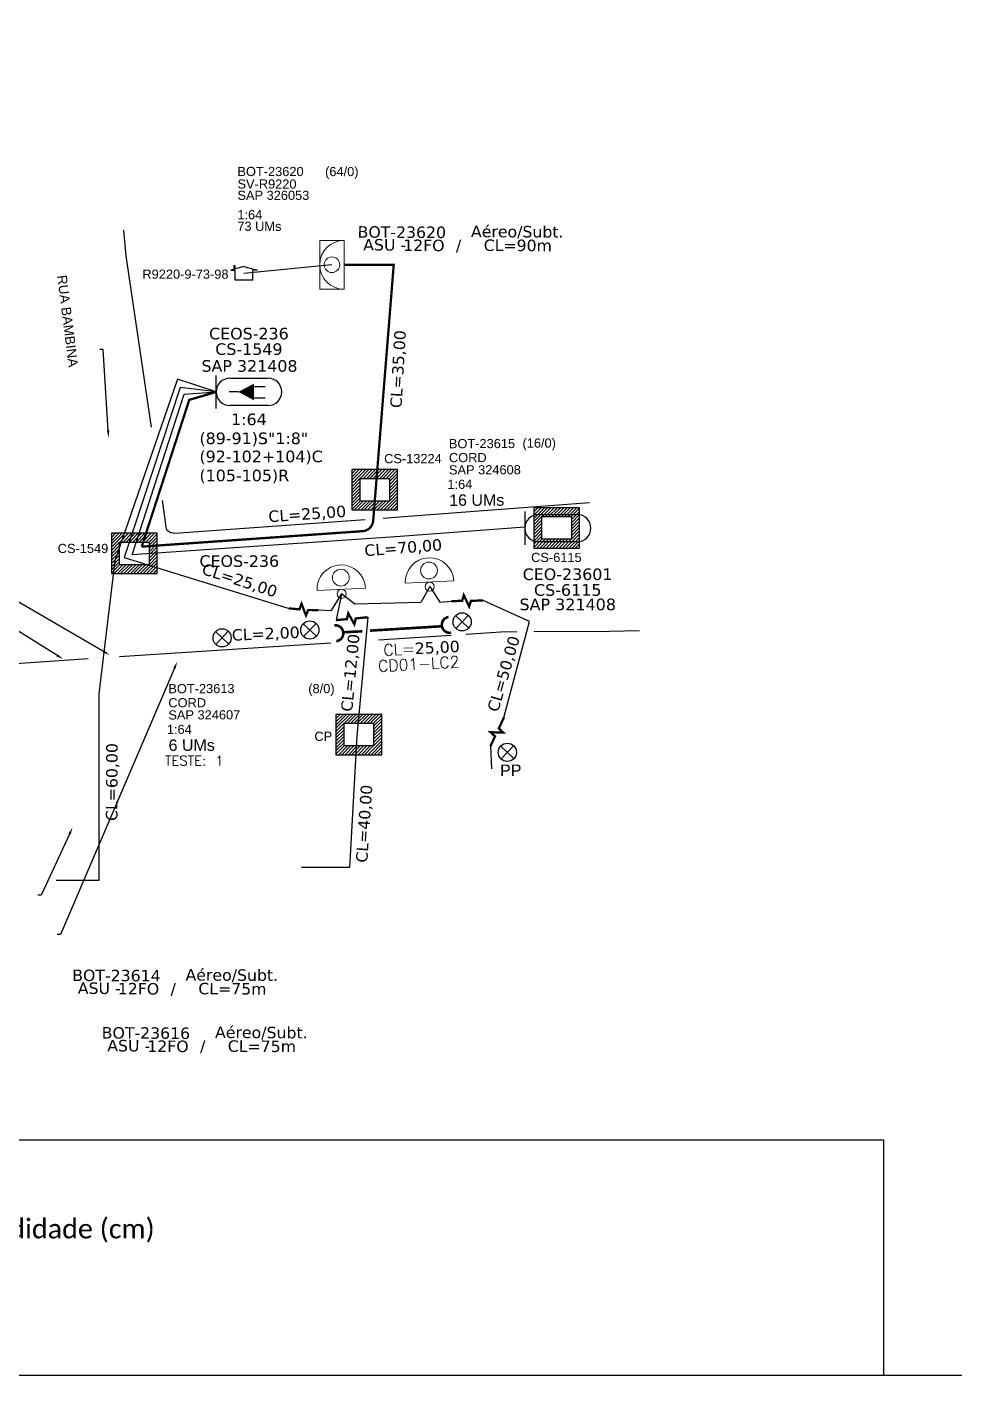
# Model space of a CAD drawing. Extents: x -89 to 749, y 705 to 1299.
# Drawn here: x 60.1 to 252.3, y 705 to 984.3 of the extents above; entities that cross this region are included whole.
import ezdxf
from ezdxf import colors
from ezdxf.entities.mleader import LeaderData, LeaderLine
from ezdxf.enums import TextEntityAlignment as Align
from ezdxf.math import Vec2, Vec3

# ---------------------------------------------------------------- set-up
doc = ezdxf.new("R2010")
doc.units = 0
for name, color, linetype in [('10.1-Caixas Subterrâneas', 5, 'Continuous'), ('20.4-CEOS', 1, 'Continuous'), ('20.5-CEO', 1, 'Continuous'), ('CAP a instalar', 1, 'Continuous'), ('celulas gpon', 7, 'Continuous'), ('label_cabos', 7, 'Continuous'), ('Legenda', 1, 'Continuous'), ('locais', 7, 'Continuous'), ('locais legendas', 7, 'Continuous'), ('QUADRA', 7, 'Continuous'), ('Segmento de Logradouro Texto', 238, 'Continuous'), ('Subida Lateral', 5, 'Continuous'), ('Surveys Casinhas', 7, 'Continuous')]:
    doc.layers.add(name, color=color, linetype=linetype)
for name, color, linetype, lineweight in [("20.0-LEGENDA DOS CDO'S", 1, 'Continuous', 0), ('20.1-CDO_INTERIOR', 1, 'Continuous', 0), ('20.2-CDO_POSTE', 1, 'Continuous', 5), ('20.6-CORDOALHA_SUPORTE', 7, 'Continuous', 25), ('CORDOALHA_SUPORTE', 7, 'Continuous', 25), ('Segmento Logradouro Texto', 7, 'Continuous', 0)]:
    doc.layers.add(name, color=color, linetype=linetype, lineweight=lineweight)
doc.layers.add('EXTRA', color=50, linetype='Continuous', plot=False)
doc.styles.add('ARIAL', font='arial.ttf')
doc.styles.add('DIGICADE', font='arial.ttf')
doc.styles.add('ROMANS', font='romans')
doc.styles.add('siredit', font='verdana.ttf')
doc.styles.get("Standard").update_dxf_attribs({"font": 'arial.ttf'})
doc.styles.add('WMF-Calibri0', font='calibri.ttf')
doc.linetypes.add('FENCELINE1', pattern='A,0.25,-0.1,[133,ltypeshp.shx,S=0.1,R=0,X=-0.1,Y=0],-0.1,1', length=1.45)

# ---------------------------------------------------------------- blocks, each defined once
blk = doc.blocks.new('*X58')
at = {"color": 0, "linetype": 'Continuous'}
for p, q in [((-1.25, 0.34099), (-0.49099, 1.1)), ((-1.25, 0.517767), (-0.667767, 1.1)), ((-1.25, 0.694544), (-0.844544, 1.1)), ((-1.25, 0.87132), (-1.02132, 1.1)), ((-1.25, 1.048097), (-1.198097, 1.1)), ((-0.789214, 0.625), (-0.314214, 1.1)), ((-0.612437, 0.625), (-0.137437, 1.1)), ((-0.43566, 0.625), (0.03934, 1.1)), ((-0.258883, 0.625), (0.216117, 1.1)), ((-0.082107, 0.625), (0.392893, 1.1)), ((0.09467, 0.625), (0.56967, 1.1)), ((0.271447, 0.625), (0.746447, 1.1)), ((0.448223, 0.625), (0.923223, 1.1)), ((0.625, 0.625), (1.1, 1.1)), ((0.801777, 0.625), (1.25, 1.073223)), ((0.8035, 0.449947), (1.25, 0.896447)), ((-1.25, 0.164214), (-0.8035, 0.610714)), ((-1.25, -0.012563), (-0.8035, 0.433937)), ((-1.25, -0.18934), (-0.8035, 0.25716)), ((-1.25, -0.366117), (-0.8035, 0.080383)), ((0.8035, 0.27317), (1.25, 0.71967)), ((0.8035, 0.096393), (1.25, 0.542893)), ((0.8035, -0.080383), (1.25, 0.366117)), ((0.8035, -0.25716), (1.25, 0.18934)), ((0.8035, -0.433937), (1.25, 0.012563)), ((-1.25, -0.542893), (-0.8035, -0.096393)), ((-1.25, -0.71967), (-0.8035, -0.27317)), ((-1.25, -0.896447), (-0.8035, -0.449947)), ((-1.25, -1.073223), (-0.801777, -0.625)), ((-1.1, -1.1), (-0.625, -0.625)), ((-0.923223, -1.1), (-0.448223, -0.625)), ((-0.746447, -1.1), (-0.271447, -0.625)), ((-0.56967, -1.1), (-0.09467, -0.625)), ((-0.392893, -1.1), (0.082107, -0.625)), ((-0.216117, -1.1), (0.258883, -0.625)), ((-0.03934, -1.1), (0.43566, -0.625)), ((0.137437, -1.1), (0.612437, -0.625)), ((0.314214, -1.1), (0.789214, -0.625)), ((0.49099, -1.1), (1.25, -0.34099)), ((0.667767, -1.1), (1.25, -0.517767)), ((0.8035, -0.610714), (1.25, -0.164214)), ((0.844544, -1.1), (1.25, -0.694544)), ((1.02132, -1.1), (1.25, -0.87132)), ((1.198097, -1.1), (1.25, -1.048097))]:
    blk.add_line(p, q, dxfattribs=at)
blk = doc.blocks.new('MANHOLE_MQ')
at = {"color": 0, "linetype": 'Continuous'}
for p, q in [((0.00000623, 0.00000569), (-0.00000627, 0.00000569)), ((-0.00000627, 0.00000569), (-0.00000627, -0.00000531)), ((0.00000623, -0.00000531), (0.00000623, 0.00000569)), ((-0.00000404, 0.00000331), (0.00000399, 0.00000331)), ((-0.00000404, -0.00000294), (-0.00000404, 0.00000331)), ((0.00000399, 0.00000331), (0.00000399, -0.00000294)), ((0.00000399, -0.00000294), (-0.00000404, -0.00000294)), ((0.00000399, -0.00000294), (0.00000399, -0.00000294)), ((-0.00000627, -0.00000531), (0.00000623, -0.00000531))]:
    blk.add_line(p, q, dxfattribs=at)
at = {"color": 0, "linetype": 'Continuous', "xscale": 5e-06, "yscale": 5e-06, "zscale": 1e-05}
blk.add_blockref('*X58', (-0.00000002, 0.00000019), dxfattribs=at)
blk = doc.blocks.new('*U69')
at = {"color": 0}
blk.add_line((2.14, -0.58), (-2.1, -0.68), dxfattribs=at)
for centre, radius in [((0, 0.38), 0.733), ((0.03, -1.03), 0.393)]:
    blk.add_circle(centre, radius, dxfattribs=at)
blk.add_arc((0.02, -0.63), 2.12, 1.3782, 181.3782, dxfattribs=at)
blk = doc.blocks.new('Inst CDOE-8 CAIXA DIST OPT CDOE 48F_8D C_SPL OPTAP')
at = {"layer": "20.0-LEGENDA DOS CDO'S", "color": 0}
for tag, p, style, flags in [('ID_ATIVIDADE', (0.12, 6.47), 'ARIAL', 3), ('FATOR', (7.92, 6.47), 'ARIAL', 1), ('QTDE', (0.23, -0.97), 'DIGICADE', 3)]:
    blk.add_attdef(tag, p, '', height=0.8, rotation=0.118, dxfattribs=dict(at, style=style, flags=flags))
at = {"layer": "20.0-LEGENDA DOS CDO'S", "color": 0, "style": 'ARIAL'}
for tag, p, height in [('FID', (0.12, 5.25), 0.8), ('CORDOALHA', (0.12, 4.02), 0.8), ('SAP', (0.12, 2.96), 0.8), ('1:XX', (-0.01, 1.7), 0.8), ('UMS', (0.14, 0.22), 1)]:
    blk.add_attdef(tag, p, '', height=height, rotation=0.118, dxfattribs=at)
blk.add_attdef('FIBRAS_UTILIZADAS', text='', height=0.8, rotation=0.118, dxfattribs=at).set_placement((13.48, 5.26), align=Align.CENTER)
blk = doc.blocks.new('Teste  FTTH')
at = {"color": 0, "lineweight": 0, "style": 'ROMANS'}
for tag, p in [('TESTE', (-2.302, -0.29)), ('QTDE', (0.212, -0.29))]:
    blk.add_attdef(tag, p, '', height=0.48, dxfattribs=at)
for tag, p, flags in [('FID', (-2.227, -1.253), 1), ('FATOR', (-2.227, -2.028), 3), ('ID_ATIVIDADE', (-2.227, -2.716), 3)]:
    blk.add_attdef(tag, p, '', height=0.48, dxfattribs=dict(at, flags=flags))
blk = doc.blocks.new('Inst CORD BENZINAL 4.55MM 3F')
at = {"color": 0, "lineweight": 0, "style": 'ROMANS'}
blk.add_attdef('FID', (-19.18, -2.21), '', height=1, dxfattribs=at)
blk.add_attdef('LANCE', text='', height=1, dxfattribs=at).set_placement((-0.54, -2.21), align=Align.RIGHT)
at = {"color": 0, "lineweight": 0, "style": 'ROMANS', "flags": 3}
for tag, p in [('FATOR', (-5.2, -4.44)), ('ID_ATIVIDADE', (-5.2, -6.67))]:
    blk.add_attdef(tag, p, '', height=1, dxfattribs=at)
at = {"layer": 'label_cabos', "color": 0, "style": 'siredit'}
blk.add_attdef('QTDE', (-0.54, -2.21), '', height=1, rotation=359.69, dxfattribs=at)
blk = doc.blocks.new('LEGENDA DOS CABOS')
at = {"layer": 'EXTRA', "color": 0, "style": 'siredit'}
for tag, p in [('ID', (4.6, 0.97)), ('XX', (9.03, 0.97))]:
    blk.add_attdef(tag, text='', height=0.48, rotation=359.69, dxfattribs=at).set_placement(p, align=Align.MIDDLE_CENTER)
at = {"layer": 'Legenda', "color": 0, "style": 'siredit'}
for tag, p in [('TIPO_CABO', (1.31, 0)), ('CABO', (4.69, -0.05)), ('/', (6.81, -0.05)), ('METROS', (10.03, -0.05))]:
    blk.add_attdef(tag, text='', height=0.8, rotation=359.69, dxfattribs=at).set_placement(p, align=Align.MIDDLE_CENTER)
blk = doc.blocks.new('Inst CDOE-16 CAIXA DIST OPT CDOE 48F_16D C_SPL_2_1_8')
at = {"layer": "20.0-LEGENDA DOS CDO'S", "color": 0}
for tag, p, style, flags in [('ID_ATIVIDADE', (0.12, 6.47), 'ARIAL', 3), ('FATOR', (7.92, 6.47), 'ARIAL', 1), ('QTDE', (0.1, -1.17), 'DIGICADE', 3)]:
    blk.add_attdef(tag, p, '', height=0.8, rotation=0.118, dxfattribs=dict(at, style=style, flags=flags))
at = {"layer": "20.0-LEGENDA DOS CDO'S", "color": 0, "style": 'ARIAL'}
for tag, p, height in [('FID', (0.12, 5.25), 0.8), ('CORDOALHA', (0.12, 4.02), 0.8), ('SAP', (0.12, 2.96), 0.8), ('1:XX', (-0.01, 1.7), 0.8), ('UMS', (0.14, 0.22), 1)]:
    blk.add_attdef(tag, p, '', height=height, rotation=0.118, dxfattribs=at)
blk.add_attdef('FIBRAS_UTILIZADAS', text='', height=0.8, rotation=0.118, dxfattribs=at).set_placement((8.08, 5.26), align=Align.CENTER)

msp = doc.modelspace()

# ---------------------------------------------------------------- linework, layer by layer
msp.add_lwpolyline([(-89.32, 705.02), (749.25, 705.02), (749.25, 1299.02), (-89.32, 1299.02), (-89.32, 705.02)])
at = {"color": 4}
msp.add_lwpolyline([(123.34, 935.02), (105.11, 933.23)], dxfattribs=at)
at = {"color": 7}
for points in [[(-89.24, 753.78), (237.71, 753.78)], [(237.71, 753.78), (237.71, 705.02)]]:
    msp.add_lwpolyline(points, dxfattribs=at)
at = {"layer": '20.1-CDO_INTERIOR', "color": 10, "lineweight": 18}
msp.add_lwpolyline([(120.82, 929.97), (120.81, 940.07), (125.86, 940.07), (125.86, 929.98)], close=True, dxfattribs=at)
msp.add_circle((123.34, 935.02), 1.62, dxfattribs=at)
msp.add_arc((125.86, 935.02), 5.05, 90.0276, 270.0276, dxfattribs=at)
at = {"layer": '20.4-CEOS', "color": 5}
for p, q in [((102.17, 911.51), (110.11, 911.51)), ((110.11, 905.85), (102.17, 905.85))]:
    msp.add_line(p, q, dxfattribs=at)
for points in [[(99.34, 905.27), (99.34, 912.1)], [(103.95, 908.68), (102.04, 908.68)], [(107.08, 909.81), (109.49, 909.81)], [(107.08, 907.45), (109.49, 907.45)]]:
    msp.add_lwpolyline(points, dxfattribs=at)
msp.add_lwpolyline([(103.95, 908.68, 0, 3.49, 0), (107.22, 908.68, 3.49, 3.49, 0)], format="xyseb", dxfattribs=at)
for centre, start, end in [((102.17, 908.68), 90, 270), ((110.11, 908.68), 270, 90)]:
    msp.add_arc(centre, 2.83, start, end, dxfattribs=at)
at = {"layer": '20.5-CEO', "color": 7}
for p, q in [((166.19, 883.3), (174.16, 883.3)), ((174.16, 877.62), (166.19, 877.62))]:
    msp.add_line(p, q, dxfattribs=at)
msp.add_lwpolyline([(163.35, 883.89), (163.35, 877.03)], dxfattribs=at)
for centre, start, end in [((166.19, 880.46), 90, 270), ((174.16, 880.46), 270, 90)]:
    msp.add_arc(centre, 2.84, start, end, dxfattribs=at)
at = {"layer": 'CAP a instalar', "color": 10, "ltscale": 5, "const_width": 0.475}
msp.add_lwpolyline([(99.34, 908.68), (93.77, 907.03), (83.92, 876.63), (83.92, 876.63, 0.019305), (83.92, 876.63), (129.72, 879.84, 0.393281), (131.92, 882.21), (136.16, 935.02), (125.86, 935.02)], format="xyb", dxfattribs=at)
at = {"layer": 'CAP a instalar', "color": 8, "ltscale": 5}
for points in [[(99.34, 908.68), (91.35, 911.3), (78.37, 873.71), (75.02, 846.11), (75.06, 807.49), (66.22, 807.49)], [(125.33, 866.87), (124.21, 861.41), (124.21, 861.41)], [(143.62, 868.35), (145.73, 865.16), (148.08, 865.34)], [(159.01, 841.27), (159.01, 841.27), (164.3, 861.13), (154.68, 865.48)], [(130.79, 862), (128.53, 837.4), (128.53, 837.4), (126.99, 810.18), (117.03, 810.18)]]:
    msp.add_lwpolyline(points, dxfattribs=at)
at = {"layer": 'CAP a instalar', "color": 7, "ltscale": 5}
for points in [[(99.34, 908.68), (91.89, 909.62), (80.28, 874.41), (114.46, 863.84)], [(163.33, 880.69), (137.51, 878.71), (81.95, 874.93), (92.72, 908.2), (99.34, 908.68)]]:
    msp.add_lwpolyline(points, dxfattribs=at)
at = {"layer": 'CAP a instalar', "color": 7, "linetype": 'FENCELINE1', "ltscale": 5}
for points in [[(125.33, 866.87), (123.11, 863.35)], [(143.62, 868.35), (143.62, 868.35), (141.79, 865.08), (128.07, 864.72), (125.33, 866.87)], [(123.11, 863.35), (120.54, 863.49)]]:
    msp.add_lwpolyline(points, dxfattribs=at)
at = {"layer": 'CAP a instalar', "ltscale": 5}
msp.add_lwpolyline([(130.79, 862), (130.79, 862)], dxfattribs=at)
at = {"layer": 'CAP a instalar', "color": 8, "linetype": 'FENCELINE1', "ltscale": 5}
msp.add_lwpolyline([(156.21, 835.29), (156.46, 830.58)], dxfattribs=at)
at = {"layer": 'CORDOALHA_SUPORTE', "const_width": 0.535}
for points in [[(124.26, 857.05, 1), (123.86, 860.33)], [(147.49, 862.05, 1), (148.06, 858.8)]]:
    msp.add_lwpolyline(points, format="xyb", dxfattribs=at)
for points in [[(146.15, 860.14), (131.22, 859.23)], [(129.65, 859.09), (125.7, 858.89)]]:
    msp.add_lwpolyline(points, dxfattribs=at)
at = {"layer": 'locais', "color": 1}
for p, q in [((117.4, 860.66), (120.15, 858.09)), ((120.06, 860.74), (117.49, 858)), ((148.97, 862.34), (151.72, 859.77)), ((151.63, 862.42), (149.06, 859.68)), ((99.21, 859.03), (101.95, 856.46)), ((101.87, 859.12), (99.3, 856.37)), ((158.33, 835.31), (161.08, 832.74)), ((160.99, 835.4), (158.42, 832.65))]:
    msp.add_line(p, q, dxfattribs=at)
for centre in [(150.34, 861.05), (118.77, 859.37), (100.58, 857.74), (159.71, 834.02)]:
    msp.add_circle(centre, 1.88, dxfattribs=at)
at = {"layer": 'QUADRA', "color": 4}
for points in [[(80.11, 942.16), (80.64, 936.91), (85.89, 901.36)], [(88.13, 886.18), (89.01, 880.25), (89.73, 879.6), (90.81, 879.4), (130.23, 882.27)], [(133.96, 882.53), (138.24, 882.89), (176.72, 885.8)], [(148.05, 858.22), (132.99, 857.25)], [(161.71, 858.95), (159.36, 858.96), (151.2, 858.42)], [(180.98, 859.08), (165.18, 858.98)], [(187.14, 859.17), (180.98, 859.08)], [(123.1, 856.62), (113.4, 856.01), (79.33, 853.78)], [(72.84, 853.36), (58.85, 852.44), (21.75, 849.89), (10.36, 849.1)]]:
    msp.add_lwpolyline(points, dxfattribs=at)
at = {"layer": 'Subida Lateral', "color": 5, "const_width": 0.475}
for points in [[(148.08, 865.34), (150.34, 865.4), (150.68, 866.59), (151.79, 864.23), (152.17, 865.41), (154.68, 865.48)], [(114.46, 863.84), (116.61, 863.64), (117.05, 864.8), (117.97, 862.37), (118.44, 863.51), (120.54, 863.49)], [(124.21, 861.41), (126.46, 861.62), (126.73, 862.84), (128, 860.56), (128.29, 861.77), (130.79, 862)], [(156.21, 835.29), (157.16, 837.34), (156.24, 838.18), (158.85, 838.13), (157.95, 838.99), (159.01, 841.27)]]:
    msp.add_lwpolyline(points, dxfattribs=at)
at = {"layer": 'Surveys Casinhas'}
for p, q in [((105.11, 934.68), (102.39, 933.89)), ((102.39, 933.89), (103.24, 933.89)), ((103, 934.8), (103, 934.08)), ((103.28, 934.8), (103, 934.8)), ((103.24, 933.89), (103.24, 931.93)), ((103.28, 934.16), (103.28, 934.8)), ((105.11, 934.68), (107.84, 933.88)), ((107.84, 933.88), (106.98, 933.88)), ((106.98, 931.93), (106.98, 933.87)), ((103.24, 931.93), (106.98, 931.93))]:
    msp.add_line(p, q, dxfattribs=at)

# ---------------------------------------------------------------- block references
at = {"layer": '10.1-Caixas Subterrâneas', "color": 30, "xscale": 759613.1723560115, "yscale": 759613.1723560115, "zscale": 759613.1723560115}
for p, rotation in [((132.2, 888.55), 180.0000000000628), ((169.91, 880.67), 180.0000000000628), ((82.37, 875.36), 180.0000000000629), ((128.91, 837.86), 180.0000000000626)]:
    msp.add_blockref('MANHOLE_MQ', p, dxfattribs=dict(at, rotation=rotation))
at = {"layer": "20.0-LEGENDA DOS CDO'S", "color": 7, "lineweight": 0}
ref = msp.add_blockref('Inst CDOE-16 CAIXA DIST OPT CDOE 48F_16D C_SPL_2_1_8', (147.32, 884.56), dxfattribs=dict(at, xscale=2.375368153373774, yscale=2.375368153373774, zscale=2.375368153373774))
ref.add_attrib('FID', 'BOT-23615', (147.6, 897.02), dxfattribs={"color": 0, "height": 1.9, "rotation": 0.118, "style": 'ARIAL'})
ref.add_attrib('CORDOALHA', 'CORD', (147.61, 894.12), dxfattribs={"color": 0, "height": 1.9, "rotation": 0.118, "style": 'ARIAL'})
ref.add_attrib('SAP', 'SAP 324608', (147.61, 891.59), dxfattribs={"color": 0, "height": 1.9, "rotation": 0.118, "style": 'ARIAL'})
ref.add_attrib('1:XX', '1:64', (147.29, 888.6), dxfattribs={"color": 0, "height": 1.9, "rotation": 0.118, "style": 'ARIAL'})
ref.add_attrib('UMS', '16 UMs', (147.65, 885.08), dxfattribs={"color": 0, "height": 2.375, "rotation": 0.118, "style": 'ARIAL'})
ref.add_attrib('FIBRAS_UTILIZADAS', '(16/0)', dxfattribs={"color": 0, "height": 1.9, "rotation": 0.118, "style": 'ARIAL'}).set_placement((166.32, 897.14), align=Align.CENTER)
at = {"layer": "20.0-LEGENDA DOS CDO'S", "color": 7, "lineweight": 0, "xscale": 2.375368153373774, "yscale": 2.375368153373774, "zscale": 2.375368153373774}
msp.add_blockref('Inst CDOE-8 CAIXA DIST OPT CDOE 48F_8D C_SPL OPTAP', (89.16, 833.79), dxfattribs=at).add_auto_attribs({'FID': 'BOT-23613', 'CORDOALHA': 'CORD', 'SAP': 'SAP 324607', '1:XX': '1:64', 'UMS': '6 UMs', 'FIBRAS_UTILIZADAS': '(8/0)'})
at = {"layer": "20.0-LEGENDA DOS CDO'S", "color": 7, "lineweight": 0, "xscale": 4.15808195248079, "yscale": 4.158081952480789, "zscale": 4.158081952480789, "rotation": 3.12679767406e-05}
msp.add_blockref('Teste  FTTH', (98.31, 832.5), dxfattribs=at).add_auto_attribs({'TESTE': 'TESTE:', 'QTDE': '1'})
at = {"layer": '20.2-CDO_POSTE', "color": 7, "xscale": 2.375368153373775, "yscale": 2.375368153373774, "zscale": 2.375368153373774}
for p, rotation in [((143.49, 870.79), 1.342049807331178), ((125.21, 869.3), 1.342049807331179)]:
    msp.add_blockref('*U69', p, dxfattribs=dict(at, rotation=rotation))
at = {"layer": '20.6-CORDOALHA_SUPORTE', "color": 0, "lineweight": 0}
ref = msp.add_blockref('Inst CORD BENZINAL 4.55MM 3F', (138.06, 859.68), dxfattribs=dict(at, xscale=2.375368153373774, yscale=2.375368153373774, zscale=2.375368153373774, rotation=3.210524075381098))
ref.add_attrib('FID', 'CD01-LC2', (132.97, 850.68), dxfattribs={"layer": '0', "color": 0, "lineweight": 0, "height": 2.375, "rotation": 3.2105, "style": 'ROMANS'})
ref.add_attrib('QTDE', '25,00', (140.58, 854.35), dxfattribs={"layer": 'label_cabos', "color": 0, "height": 2.375, "rotation": 2.9005, "style": 'siredit'})
ref.add_attrib('LANCE', 'CL=', dxfattribs={"layer": '0', "color": 0, "lineweight": 0, "height": 2.375, "rotation": 3.2105, "style": 'ROMANS'}).set_placement((140.58, 854.35), align=Align.RIGHT)
at = {"layer": 'label_cabos', "color": 0, "lineweight": 0}
ref = msp.add_blockref('LEGENDA DOS CABOS', (127.77, 937.92), dxfattribs=dict(at, xscale=2.375368153373774, yscale=2.375368153373774, zscale=2.375368153373774))
ref.add_attrib('ID', 'BOT-23620', dxfattribs={"color": 0, "height": 2.375, "rotation": 359.69, "style": 'siredit'}).set_placement((137.84, 941.79), align=Align.MIDDLE_CENTER)
ref.add_attrib('CABO', '12FO', dxfattribs={"color": 0, "height": 2.375, "rotation": 359.69, "style": 'siredit'}).set_placement((142.41, 939.05), align=Align.MIDDLE_CENTER)
ref.add_attrib('METROS', 'CL=90m', dxfattribs={"color": 0, "height": 2.375, "rotation": 359.69, "style": 'siredit'}).set_placement((161.88, 939.05), align=Align.MIDDLE_CENTER)
ref.add_attrib('XX', 'Aéreo/Subt.', dxfattribs={"color": 0, "height": 2.3754, "rotation": 359.69, "style": 'siredit'}).set_placement((161.76, 941.89), align=Align.MIDDLE_CENTER)
ref.add_attrib('/', '/', dxfattribs={"color": 0, "height": 2.38, "rotation": 359.69, "style": 'siredit'}).set_placement((149.61, 939.05), align=Align.MIDDLE_CENTER)
ref.add_attrib('TIPO_CABO', 'ASU -', dxfattribs={"color": 0, "height": 2.375, "rotation": 359.69, "style": 'siredit'}).set_placement((134.28, 939.16), align=Align.MIDDLE_CENTER)
ref = msp.add_blockref('LEGENDA DOS CABOS', (68.61, 783.92), dxfattribs=dict(at, xscale=2.375368153373774, yscale=2.375368153373774, zscale=2.375368153373774))
ref.add_attrib('ID', 'BOT-23614', dxfattribs={"color": 0, "height": 2.375, "rotation": 359.69, "style": 'siredit'}).set_placement((78.68, 787.79), align=Align.MIDDLE_CENTER)
ref.add_attrib('CABO', '12FO', dxfattribs={"color": 0, "height": 2.375, "rotation": 359.69, "style": 'siredit'}).set_placement((83.25, 785.05), align=Align.MIDDLE_CENTER)
ref.add_attrib('METROS', 'CL=75m', dxfattribs={"color": 0, "height": 2.375, "rotation": 359.69, "style": 'siredit'}).set_placement((102.72, 785.05), align=Align.MIDDLE_CENTER)
ref.add_attrib('XX', 'Aéreo/Subt.', dxfattribs={"color": 0, "height": 2.3754, "rotation": 359.69, "style": 'siredit'}).set_placement((102.6, 787.89), align=Align.MIDDLE_CENTER)
ref.add_attrib('/', '/', dxfattribs={"color": 0, "height": 2.38, "rotation": 359.69, "style": 'siredit'}).set_placement((90.45, 785.05), align=Align.MIDDLE_CENTER)
ref.add_attrib('TIPO_CABO', 'ASU -', dxfattribs={"color": 0, "height": 2.375, "rotation": 359.69, "style": 'siredit'}).set_placement((75.12, 785.16), align=Align.MIDDLE_CENTER)
ref = msp.add_blockref('LEGENDA DOS CABOS', (74.72, 772.01), dxfattribs=dict(at, xscale=2.375368153373774, yscale=2.375368153373774, zscale=2.375368153373774))
ref.add_attrib('ID', 'BOT-23616', dxfattribs={"color": 0, "height": 2.375, "rotation": 359.69, "style": 'siredit'}).set_placement((84.79, 775.88), align=Align.MIDDLE_CENTER)
ref.add_attrib('CABO', '12FO', dxfattribs={"color": 0, "height": 2.375, "rotation": 359.69, "style": 'siredit'}).set_placement((89.36, 773.14), align=Align.MIDDLE_CENTER)
ref.add_attrib('METROS', 'CL=75m', dxfattribs={"color": 0, "height": 2.375, "rotation": 359.69, "style": 'siredit'}).set_placement((108.83, 773.14), align=Align.MIDDLE_CENTER)
ref.add_attrib('XX', 'Aéreo/Subt.', dxfattribs={"color": 0, "height": 2.3754, "rotation": 359.69, "style": 'siredit'}).set_placement((108.71, 775.99), align=Align.MIDDLE_CENTER)
ref.add_attrib('/', '/', dxfattribs={"color": 0, "height": 2.38, "rotation": 359.69, "style": 'siredit'}).set_placement((96.56, 773.14), align=Align.MIDDLE_CENTER)
ref.add_attrib('TIPO_CABO', 'ASU -', dxfattribs={"color": 0, "height": 2.375, "rotation": 359.69, "style": 'siredit'}).set_placement((81.23, 773.25), align=Align.MIDDLE_CENTER)

# ---------------------------------------------------------------- texts
at = {"color": 7, "insert": (-84.48, 737.33), "char_height": 4, "width": 658.8434, "attachment_point": 1, "style": 'WMF-Calibri0'}
msp.add_mtext('Medidas das caixas internas =  Largura x Altura x Profundidade (cm)', dxfattribs=at)
at = {"layer": '10.1-Caixas Subterrâneas', "color": 30, "style": 'ARIAL'}
for s, p in [('CS-13224', (134.17, 893.92)), ('CS-1549', (66.51, 875.31)), ('CS-6115', (164.64, 873.45)), ('CP', (119.72, 836.39))]:
    msp.add_text(s, height=1.9, dxfattribs=at).set_placement(p)
at = {"layer": "20.0-LEGENDA DOS CDO'S", "color": 10, "lineweight": 0, "style": 'ARIAL'}
for s, p in [('BOT-23620', (103.76, 953.4)), ('SV-R9220', (103.77, 950.81)), ('SAP 326053', (103.76, 948.47)), ('73 UMs', (103.74, 942.04)), ('1:64', (103.75, 944.45))]:
    msp.add_text(s, height=1.9, rotation=359.9724, dxfattribs=at).set_placement(p)
at = {"layer": "20.0-LEGENDA DOS CDO'S", "lineweight": 0, "style": 'ARIAL'}
msp.add_text('         (64/0)', height=1.9003, rotation=359.9724, dxfattribs=at).set_placement((122.08, 953.39), align=Align.CENTER)
at = {"layer": '20.4-CEOS', "color": 5, "lineweight": 0, "style": 'siredit'}
for s, p in [('CEOS-236', (106.14, 921.97)), ('CS-1549', (106.14, 918.75)), ('SAP 321408', (106.26, 915.27)), ('1:64', (106.14, 904.2))]:
    msp.add_text(s, height=2.398, dxfattribs=at).set_placement(p, align=Align.TOP_CENTER)
for s, height, p in [('(89-91)S"1:8"', 2.3984, (95.89, 897.87)), ('(105-105)R', 2.398, (95.89, 890.18))]:
    msp.add_text(s, height=height, dxfattribs=at).set_placement(p)
at = {"layer": '20.4-CEOS', "color": 1, "lineweight": 0, "style": 'siredit'}
msp.add_text('(92-102+104)C', height=2.3984, dxfattribs=at).set_placement((95.89, 894.12))
at = {"layer": '20.4-CEOS', "color": 7, "lineweight": 0, "style": 'siredit'}
msp.add_text('CEOS-236', height=2.398, dxfattribs=at).set_placement((95.89, 872.44))
msp.add_text('CEO-23601', height=2.398, dxfattribs=at).set_placement((172.2, 872.12), align=Align.TOP_CENTER)
at = {"layer": '20.5-CEO', "color": 7, "lineweight": 0, "style": 'siredit'}
for s, p in [('CS-6115', (172.23, 868.86)), ('SAP 321408', (172.23, 865.87))]:
    msp.add_text(s, height=2.408, dxfattribs=at).set_placement(p, align=Align.TOP_CENTER)
at = {"layer": 'celulas gpon', "style": 'siredit'}
for s, rotation, p in [('CL=35,00', 86.7509, (137.77, 905.28)), ('CL=25,00', 4.0799, (110.26, 881.67)), ('CL=70,00', 4.4495, (130.16, 874.63)), ('CL=25,00', 342.2558, (96.19, 871.02)), ('CL=2,00', 2.5449, (102.65, 857.12)), ('CL=12,00', 84.5543, (127.55, 842.36)), ('CL=50,00', 73.6203, (157.78, 842.22)), ('CL=60,00', 89.8497, (78.88, 819.79)), ('CL=40,00', 86.221, (130.67, 811.11))]:
    msp.add_text(s, height=2.375, rotation=rotation, dxfattribs=at).set_placement(p)
at = {"layer": 'locais legendas', "color": 10}
msp.add_text('PP', height=2.384, dxfattribs=at).set_placement((158.2, 829.11))
at = {"layer": 'Segmento de Logradouro Texto', "color": 7, "linetype": 'Continuous', "insert": (84.06, 934.03), "char_height": 1.9003, "width": 40.261, "attachment_point": 1, "style": 'DIGICADE'}
msp.add_mtext('R9220-9-73-98', dxfattribs=at)
at = {"layer": 'Segmento Logradouro Texto', "color": 5, "linetype": 'Continuous', "insert": (68.36, 933.01), "char_height": 1.9953, "width": 25.0271, "attachment_point": 1, "rotation": 277.2099, "style": 'DIGICADE'}
msp.add_mtext('\\o\\l\\fArial|b0|i0|c0|p34;\\T1.0000000000;\\W1.0000000000;RUA BAMBINA', dxfattribs=at)

# ---------------------------------------------------------------- leaders
at = {"layer": "20.0-LEGENDA DOS CDO'S", "color": 7, "lineweight": 0}
ml = msp.add_multileader_mtext('Standard', dxfattribs=at)
ml.set_content('\\P', color=7)
ml.set_leader_properties()
ml.build(insert=Vec2(0, 0))
ml.multileader.update_dxf_attribs({"text_right_attachment_type": 6, "dogleg_length": 0.548, "arrow_head_size": 1.52})
ctx = ml.context
ctx.base_point, ctx.char_height, ctx.arrow_head_size, ctx.landing_gap_size, ctx.plane_origin = Vec3(69.3, 916.3), 0.274, 1.52, 0.137, Vec3(-895896.79, -14792698.82)
ctx.right_attachment, ctx.text_align_type = 6, 2
notes = []
notes.append((ctx, [(0, (1, 1, 0), (75.95, 917.5), (-1, 0), 0.548, [(0, [(77.04, 899.19)], 0, [])])]))
ctx.mtext.insert, ctx.mtext.alignment = Vec3(75.26, 917.83), 3
ml = msp.add_multileader_mtext('Standard', dxfattribs=at)
ml.set_content('\\P', color=7)
ml.set_leader_properties()
ml.build(insert=Vec2(0, 0))
ml.multileader.update_dxf_attribs({"text_right_attachment_type": 6, "dogleg_length": 0.548, "arrow_head_size": 1.52})
ctx = ml.context
ctx.base_point, ctx.char_height, ctx.arrow_head_size, ctx.landing_gap_size, ctx.plane_origin = Vec3(44.79, 828.47), 0.274, 1.52, 0.137, Vec3(-895962.69, -14792723.15)
ctx.right_attachment, ctx.text_align_type = 6, 2
notes.append((ctx, [(0, (1, 1, 0), (10.04, 893.17), (-1, 0), 0.548, [(0, [(77.29, 854.17)], 0, [])])]))
ctx.mtext.insert, ctx.mtext.alignment = Vec3(9.36, 893.5), 3
ml = msp.add_multileader_mtext('Standard', dxfattribs=at)
ml.set_content('\\P', color=7)
ml.set_leader_properties()
ml.build(insert=Vec2(0, 0))
ml.multileader.update_dxf_attribs({"text_right_attachment_type": 6, "dogleg_length": 0.548, "arrow_head_size": 1.52})
ctx = ml.context
ctx.base_point, ctx.char_height, ctx.arrow_head_size, ctx.landing_gap_size, ctx.plane_origin = Vec3(35.14, 827.62), 0.274, 1.52, 0.137, Vec3(-895954.9, -14792732.06)
ctx.right_attachment, ctx.text_align_type = 6, 2
notes.append((ctx, [(0, (1, 1, 0), (17.84, 884.26), (-1, 0), 0.548, [(0, [(67.65, 853.32)], 0, [])])]))
ctx.mtext.insert, ctx.mtext.alignment = Vec3(17.15, 884.59), 3
ml = msp.add_multileader_mtext('Standard', dxfattribs=at)
ml.set_content('\\P', color=7)
ml.set_leader_properties()
ml.build(insert=Vec2(0, 0))
ml.multileader.update_dxf_attribs({"text_right_attachment_type": 6, "dogleg_length": 0.548, "arrow_head_size": 1.52})
ctx = ml.context
ctx.base_point, ctx.char_height, ctx.arrow_head_size, ctx.landing_gap_size, ctx.plane_origin = Vec3(65.81, 798.62), 0.274, 1.52, 0.137, Vec3(-895905.65, -14792820.06)
ctx.right_attachment, ctx.text_align_type = 6, 2
notes.append((ctx, [(0, (1, 1, 0), (67.08, 796.26), (-1, 0), 0.548, [(0, [(91.3, 852.84)], 0, [])])]))
ctx.mtext.insert, ctx.mtext.alignment = Vec3(66.4, 796.59), 3
ml = msp.add_multileader_mtext('Standard', dxfattribs=at)
ml.set_content('\\P', color=7)
ml.set_leader_properties()
ml.build(insert=Vec2(0, 0))
ml.multileader.update_dxf_attribs({"text_right_attachment_type": 6, "dogleg_length": 0.548, "arrow_head_size": 1.52})
ctx = ml.context
ctx.base_point, ctx.char_height, ctx.arrow_head_size, ctx.landing_gap_size, ctx.plane_origin = Vec3(69.34, 830.91), 0.274, 1.52, 0.137, Vec3(-895909.66, -14792811.89)
ctx.right_attachment, ctx.text_align_type = 6, 2
notes.append((ctx, [(0, (1, 1, 0), (63.08, 804.43), (-1, 0), 0.548, [(0, [(69.59, 818.47)], 0, [])])]))
ctx.mtext.insert, ctx.mtext.alignment = Vec3(62.39, 804.75), 3
for ctx, leaders in notes:
    for number, flags, end, landing, length, lines in leaders:
        leader = LeaderData()
        leader.index, (leader.has_last_leader_line, leader.has_dogleg_vector, leader.attachment_direction) = number, flags
        leader.last_leader_point, leader.dogleg_vector, leader.dogleg_length = Vec3(end), Vec3(landing), length
        for number, points, colour, breaks in lines:
            line = LeaderLine()
            line.index, line.vertices, line.color, line.breaks = number, Vec3.list(points), colors.encode_raw_color(colour), breaks
            leader.lines.append(line)
        ctx.leaders.append(leader)

doc.saveas('drawing.dxf')
